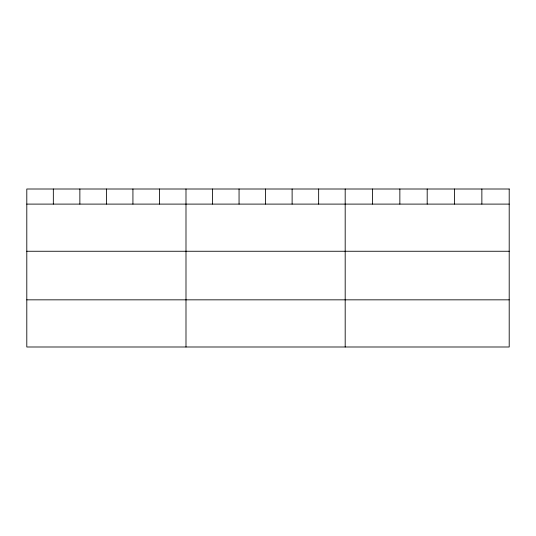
<?xml version="1.0" encoding="UTF-8"?>
<svg xmlns="http://www.w3.org/2000/svg" width="536" height="536" viewBox="0 0 536 536"><rect width="100%" height="100%" fill="white"/><g stroke="black" fill="none" stroke-linecap="round" stroke-linejoin="round"><path stroke-width="0.8" d="M26.8 204.102L509.2 204.102M26.8 251.257L509.2 251.257M26.8 299.838L509.2 299.838M481.864 189.007L481.864 204.102M454.528 189.007L454.528 204.102M427.192 189.007L427.192 204.102M399.856 189.007L399.856 204.102M372.52 189.007L372.52 204.102M345.184 189.007L345.184 346.993M318.652 189.007L318.652 204.102M292.12 189.007L292.12 204.102M265.588 189.007L265.588 204.102M239.056 189.007L239.056 204.102M212.524 189.007L212.524 204.102M185.992 189.007L185.992 346.993M159.46 189.007L159.46 204.102M132.928 189.007L132.928 204.102M106.396 189.007L106.396 204.102M79.864 189.007L79.864 204.102M53.332 189.007L53.332 204.102M509.2 189.007L26.8 189.007L26.8 346.993L509.2 346.993L509.2 189.007"/></g></svg>
